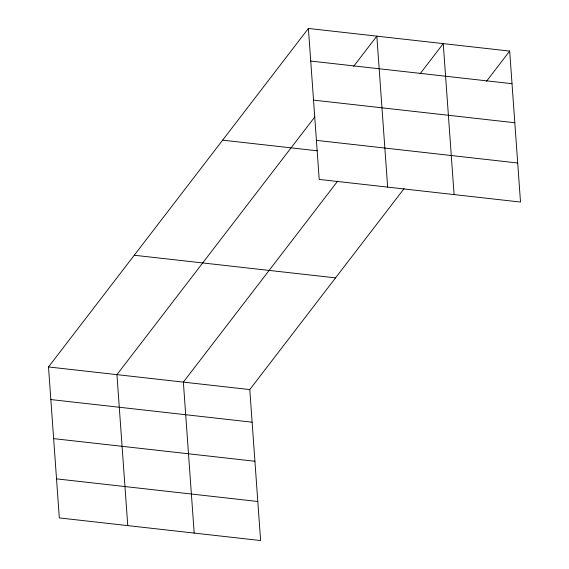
<?xml version="1.0" encoding="UTF-8"?>
<svg xmlns="http://www.w3.org/2000/svg" width="569" height="569" viewBox="0 0 569 569"><rect width="100%" height="100%" fill="white"/><g stroke="black" fill="none" stroke-linecap="round" stroke-linejoin="round"><path stroke-width="0.85" d="M404.097 188.595L249.784 389.58L260.609 540.55L59.325 517.918L48.5 366.948L308.391 28.45L509.675 51.082L520.5 202.052L319.216 179.42L308.391 28.45M314.799 116.937L116.937 374.644L127.762 525.614M353.634 66.353L376.827 36.146L387.653 187.116M337.673 181.127L183.36 382.112L194.185 533.082M420.057 73.821L443.251 43.614L454.076 194.584M486.481 81.289L509.675 51.082M310.731 61.061L512.015 83.693M313.533 100.116L514.817 122.748M316.414 140.358L517.698 162.99M222.628 140.159L317.289 150.799M134.263 255.246L335.546 277.878M48.5 366.948L249.784 389.58M50.84 399.559L252.124 422.191M53.642 438.621L254.926 461.253M56.523 478.863L257.807 501.495"/></g></svg>
